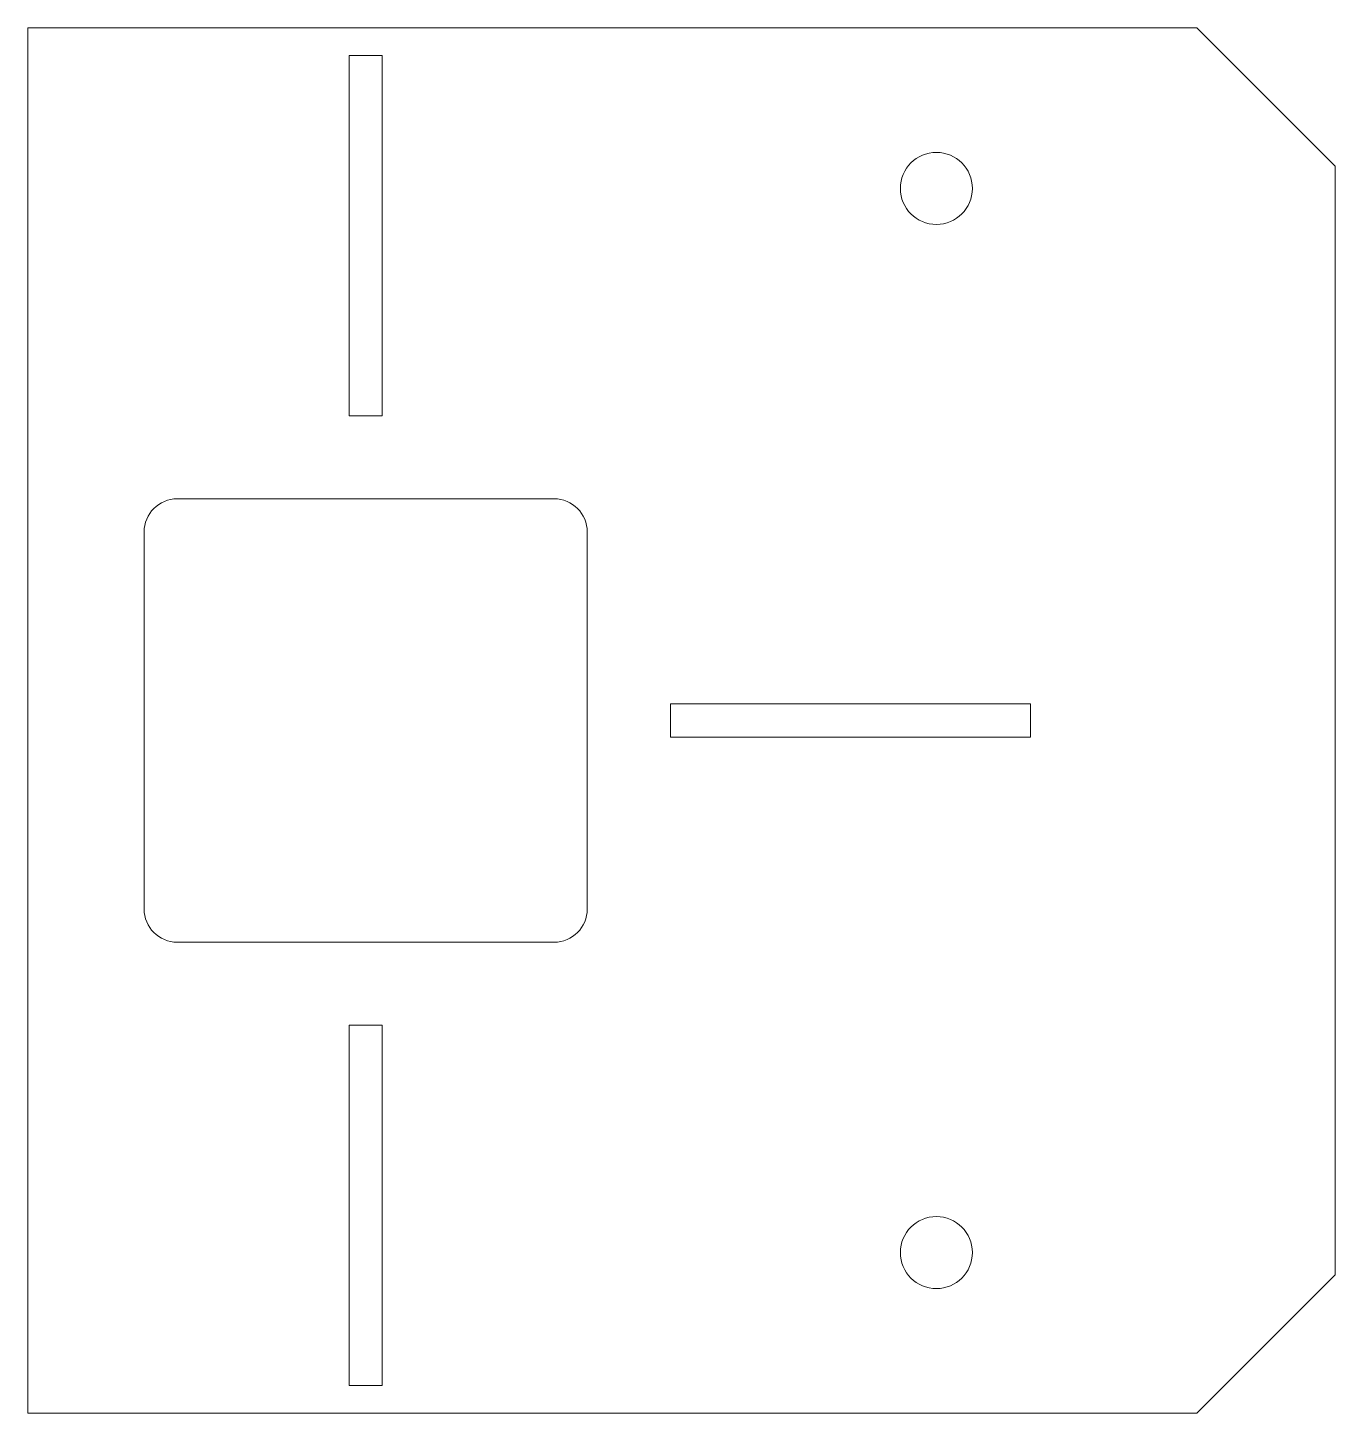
# Model space of a CAD drawing. Header units: millimetres. Extents: x 685 to 921, y -125 to 125.
import ezdxf

# ---------------------------------------------------------------- set-up
doc = ezdxf.new("R2010")
doc.units = ezdxf.units.MM

msp = doc.modelspace()

# ---------------------------------------------------------------- linework, layer by layer
at = {"color": 7, "linetype": 'Continuous', "lineweight": 15}
for p, q in [((685, 125), (896, 125)), ((685, -125), (685, 125)), ((896, 125), (921, 100)), ((921, 100), (921, -100)), ((921, -100), (896, -125)), ((896, -125), (685, -125))]:
    msp.add_line(p, q, dxfattribs=at)
at = {"color": 2, "linetype": 'Continuous', "lineweight": 15}
for p, q in [((743, 120), (743, 55)), ((749, 120), (743, 120)), ((749, 55), (749, 120)), ((743, 55), (749, 55)), ((780, 40), (712, 40)), ((706, 34), (706, -34)), ((786, -34), (786, 34)), ((801, 3), (801, -3)), ((866, 3), (801, 3)), ((866, -3), (866, 3)), ((801, -3), (866, -3)), ((712, -40), (780, -40)), ((743, -55), (743, -120)), ((749, -55), (743, -55)), ((749, -120), (749, -55)), ((743, -120), (749, -120))]:
    msp.add_line(p, q, dxfattribs=at)
at = {"color": 7, "linetype": 'Continuous', "lineweight": 15}
for centre in [(849, 96), (849, -96)]:
    msp.add_circle(centre, 6.5, dxfattribs=at)
at = {"color": 2, "linetype": 'Continuous', "lineweight": 15}
for centre, start, end in [((712, 34), 90, 180), ((780, 34), 0, 90), ((712, -34), 180, 270), ((780, -34), 270, 0)]:
    msp.add_arc(centre, 6, start, end, dxfattribs=at)

doc.saveas('drawing.dxf')
